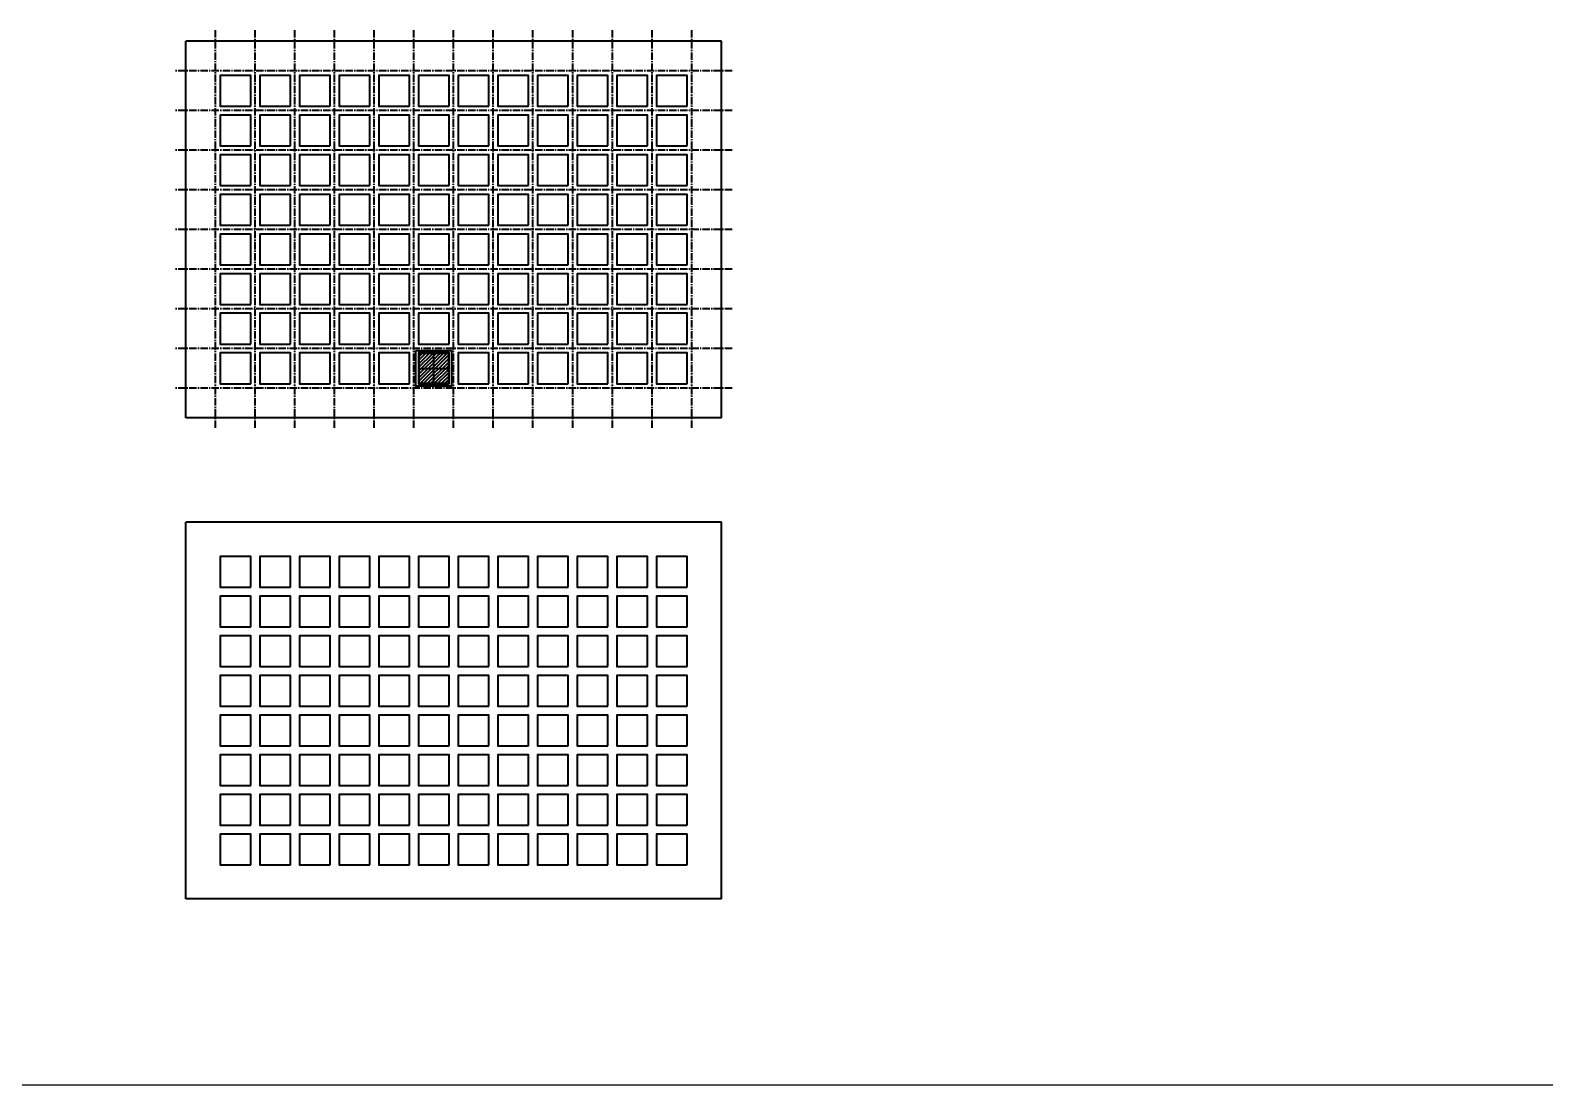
# Model space of a CAD drawing. Header units: millimetres. Extents: x -4815 to 20749, y -4662 to 5111.
# Drawn here: x 5084 to 6610, y 0 to 1064 of the extents above; entities that cross this region are included whole.
import ezdxf

# ---------------------------------------------------------------- set-up
doc = ezdxf.new("R2010")
doc.units = ezdxf.units.MM
doc.header["$LTSCALE"] = 10
doc.header["$MEASUREMENT"] = 0
doc.linetypes.add('CENTER2', pattern=[1.125, 0.75, -0.125, 0.125, -0.125])
for name, color, linetype in [('A-ANNO-CNTR', 10, 'CENTER2'), ('A-DETL-___1', 1, 'Continuous'), ('A-DETL-_H40', 252, 'Continuous')]:
    doc.layers.add(name, color=color, linetype=linetype)

msp = doc.modelspace()

# ---------------------------------------------------------------- hatches: boundary and pattern name
at = {"layer": 'A-DETL-_H40', "lineweight": 40, "transparency": 33554687}
h = msp.add_hatch(dxfattribs=at)
h.set_pattern_fill('ANSI31', color=256, scale=20)
h.paths.add_polyline_path([(5505.5, 737.6), (5475.5, 737.6), (5475.5, 707.6), (5505.5, 707.6)])

# ---------------------------------------------------------------- linework, layer by layer
msp.add_line((1377.2, 0), (20749, 0))
at = {"layer": 'A-ANNO-CNTR', "color": 8, "lineweight": 40, "transparency": 33554687}
for p, q in [((5270.5, 662.6), (5270.5, 1063.6)), ((5310.5, 662.6), (5310.5, 1063.6)), ((5350.5, 662.6), (5350.5, 1063.6)), ((5390.5, 662.6), (5390.5, 1063.6)), ((5430.5, 662.6), (5430.5, 1063.6)), ((5470.5, 662.6), (5470.5, 1063.6)), ((5510.5, 662.6), (5510.5, 1063.6)), ((5550.5, 662.6), (5550.5, 1063.6)), ((5590.5, 662.6), (5590.5, 1063.6)), ((5630.5, 662.6), (5630.5, 1063.6)), ((5670.5, 662.6), (5670.5, 1063.6)), ((5710.5, 662.6), (5710.5, 1063.6)), ((5750.5, 662.6), (5750.5, 1063.6)), ((5791.4, 1022.6), (5229.5, 1022.6)), ((5791.4, 982.6), (5229.5, 982.6)), ((5791.4, 942.6), (5229.5, 942.6)), ((5791.4, 902.6), (5229.5, 902.6)), ((5791.4, 862.6), (5229.5, 862.6)), ((5791.4, 822.6), (5229.5, 822.6)), ((5791.4, 782.6), (5229.5, 782.6)), ((5791.4, 742.6), (5229.5, 742.6)), ((5791.4, 702.6), (5229.5, 702.6))]:
    msp.add_line(p, q, dxfattribs=at)
at = {"layer": 'A-DETL-___1', "lineweight": 40, "transparency": 33554687}
for p, q in [((5780.5, 1052.6), (5240.5, 1052.6)), ((5240.5, 672.6), (5240.5, 1052.6)), ((5780.5, 672.6), (5780.5, 1052.6)), ((5780.5, 672.6), (5240.5, 672.6)), ((5780.5, 567.4), (5240.5, 567.4)), ((5240.5, 187.4), (5240.5, 567.4)), ((5780.5, 187.4), (5780.5, 567.4)), ((5780.5, 187.4), (5240.5, 187.4))]:
    msp.add_line(p, q, dxfattribs=at)
for points in [[(5306, 987.1), (5306, 1018.1), (5275, 1018.1), (5275, 987.1)], [(5346, 987.1), (5346, 1018.1), (5315, 1018.1), (5315, 987.1)], [(5386, 987.1), (5386, 1018.1), (5355, 1018.1), (5355, 987.1)], [(5426, 987.1), (5426, 1018.1), (5395, 1018.1), (5395, 987.1)], [(5466, 987.1), (5466, 1018.1), (5435, 1018.1), (5435, 987.1)], [(5506, 987.1), (5506, 1018.1), (5475, 1018.1), (5475, 987.1)], [(5546, 987.1), (5546, 1018.1), (5515, 1018.1), (5515, 987.1)], [(5586, 987.1), (5586, 1018.1), (5555, 1018.1), (5555, 987.1)], [(5626, 987.1), (5626, 1018.1), (5595, 1018.1), (5595, 987.1)], [(5666, 987.1), (5666, 1018.1), (5635, 1018.1), (5635, 987.1)], [(5706, 987.1), (5706, 1018.1), (5675, 1018.1), (5675, 987.1)], [(5746, 987.1), (5746, 1018.1), (5715, 1018.1), (5715, 987.1)], [(5306, 947.1), (5306, 978.1), (5275, 978.1), (5275, 947.1)], [(5346, 947.1), (5346, 978.1), (5315, 978.1), (5315, 947.1)], [(5386, 947.1), (5386, 978.1), (5355, 978.1), (5355, 947.1)], [(5426, 947.1), (5426, 978.1), (5395, 978.1), (5395, 947.1)], [(5466, 947.1), (5466, 978.1), (5435, 978.1), (5435, 947.1)], [(5506, 947.1), (5506, 978.1), (5475, 978.1), (5475, 947.1)], [(5546, 947.1), (5546, 978.1), (5515, 978.1), (5515, 947.1)], [(5586, 947.1), (5586, 978.1), (5555, 978.1), (5555, 947.1)], [(5626, 947.1), (5626, 978.1), (5595, 978.1), (5595, 947.1)], [(5666, 947.1), (5666, 978.1), (5635, 978.1), (5635, 947.1)], [(5706, 947.1), (5706, 978.1), (5675, 978.1), (5675, 947.1)], [(5746, 947.1), (5746, 978.1), (5715, 978.1), (5715, 947.1)], [(5306, 907.1), (5306, 938.1), (5275, 938.1), (5275, 907.1)], [(5346, 907.1), (5346, 938.1), (5315, 938.1), (5315, 907.1)], [(5386, 907.1), (5386, 938.1), (5355, 938.1), (5355, 907.1)], [(5426, 907.1), (5426, 938.1), (5395, 938.1), (5395, 907.1)], [(5466, 907.1), (5466, 938.1), (5435, 938.1), (5435, 907.1)], [(5506, 907.1), (5506, 938.1), (5475, 938.1), (5475, 907.1)], [(5546, 907.1), (5546, 938.1), (5515, 938.1), (5515, 907.1)], [(5586, 907.1), (5586, 938.1), (5555, 938.1), (5555, 907.1)], [(5626, 907.1), (5626, 938.1), (5595, 938.1), (5595, 907.1)], [(5666, 907.1), (5666, 938.1), (5635, 938.1), (5635, 907.1)], [(5706, 907.1), (5706, 938.1), (5675, 938.1), (5675, 907.1)], [(5746, 907.1), (5746, 938.1), (5715, 938.1), (5715, 907.1)], [(5306, 867.1), (5306, 898.1), (5275, 898.1), (5275, 867.1)], [(5346, 867.1), (5346, 898.1), (5315, 898.1), (5315, 867.1)], [(5386, 867.1), (5386, 898.1), (5355, 898.1), (5355, 867.1)], [(5426, 867.1), (5426, 898.1), (5395, 898.1), (5395, 867.1)], [(5466, 867.1), (5466, 898.1), (5435, 898.1), (5435, 867.1)], [(5506, 867.1), (5506, 898.1), (5475, 898.1), (5475, 867.1)], [(5546, 867.1), (5546, 898.1), (5515, 898.1), (5515, 867.1)], [(5586, 867.1), (5586, 898.1), (5555, 898.1), (5555, 867.1)], [(5626, 867.1), (5626, 898.1), (5595, 898.1), (5595, 867.1)], [(5666, 867.1), (5666, 898.1), (5635, 898.1), (5635, 867.1)], [(5706, 867.1), (5706, 898.1), (5675, 898.1), (5675, 867.1)], [(5746, 867.1), (5746, 898.1), (5715, 898.1), (5715, 867.1)], [(5306, 827.1), (5306, 858.1), (5275, 858.1), (5275, 827.1)], [(5346, 827.1), (5346, 858.1), (5315, 858.1), (5315, 827.1)], [(5386, 827.1), (5386, 858.1), (5355, 858.1), (5355, 827.1)], [(5426, 827.1), (5426, 858.1), (5395, 858.1), (5395, 827.1)], [(5466, 827.1), (5466, 858.1), (5435, 858.1), (5435, 827.1)], [(5506, 827.1), (5506, 858.1), (5475, 858.1), (5475, 827.1)], [(5546, 827.1), (5546, 858.1), (5515, 858.1), (5515, 827.1)], [(5586, 827.1), (5586, 858.1), (5555, 858.1), (5555, 827.1)], [(5626, 827.1), (5626, 858.1), (5595, 858.1), (5595, 827.1)], [(5666, 827.1), (5666, 858.1), (5635, 858.1), (5635, 827.1)], [(5706, 827.1), (5706, 858.1), (5675, 858.1), (5675, 827.1)], [(5746, 827.1), (5746, 858.1), (5715, 858.1), (5715, 827.1)], [(5306, 787.1), (5306, 818.1), (5275, 818.1), (5275, 787.1)], [(5346, 787.1), (5346, 818.1), (5315, 818.1), (5315, 787.1)], [(5386, 787.1), (5386, 818.1), (5355, 818.1), (5355, 787.1)], [(5426, 787.1), (5426, 818.1), (5395, 818.1), (5395, 787.1)], [(5466, 787.1), (5466, 818.1), (5435, 818.1), (5435, 787.1)], [(5506, 787.1), (5506, 818.1), (5475, 818.1), (5475, 787.1)], [(5546, 787.1), (5546, 818.1), (5515, 818.1), (5515, 787.1)], [(5586, 787.1), (5586, 818.1), (5555, 818.1), (5555, 787.1)], [(5626, 787.1), (5626, 818.1), (5595, 818.1), (5595, 787.1)], [(5666, 787.1), (5666, 818.1), (5635, 818.1), (5635, 787.1)], [(5706, 787.1), (5706, 818.1), (5675, 818.1), (5675, 787.1)], [(5746, 787.1), (5746, 818.1), (5715, 818.1), (5715, 787.1)], [(5306, 747.1), (5306, 778.1), (5275, 778.1), (5275, 747.1)], [(5346, 747.1), (5346, 778.1), (5315, 778.1), (5315, 747.1)], [(5386, 747.1), (5386, 778.1), (5355, 778.1), (5355, 747.1)], [(5426, 747.1), (5426, 778.1), (5395, 778.1), (5395, 747.1)], [(5466, 747.1), (5466, 778.1), (5435, 778.1), (5435, 747.1)], [(5506, 747.1), (5506, 778.1), (5475, 778.1), (5475, 747.1)], [(5546, 747.1), (5546, 778.1), (5515, 778.1), (5515, 747.1)], [(5586, 747.1), (5586, 778.1), (5555, 778.1), (5555, 747.1)], [(5626, 747.1), (5626, 778.1), (5595, 778.1), (5595, 747.1)], [(5666, 747.1), (5666, 778.1), (5635, 778.1), (5635, 747.1)], [(5706, 747.1), (5706, 778.1), (5675, 778.1), (5675, 747.1)], [(5746, 747.1), (5746, 778.1), (5715, 778.1), (5715, 747.1)], [(5306, 707.1), (5306, 738.1), (5275, 738.1), (5275, 707.1)], [(5346, 707.1), (5346, 738.1), (5315, 738.1), (5315, 707.1)], [(5386, 707.1), (5386, 738.1), (5355, 738.1), (5355, 707.1)], [(5426, 707.1), (5426, 738.1), (5395, 738.1), (5395, 707.1)], [(5466, 707.1), (5466, 738.1), (5435, 738.1), (5435, 707.1)], [(5506, 707.1), (5506, 738.1), (5475, 738.1), (5475, 707.1)], [(5546, 707.1), (5546, 738.1), (5515, 738.1), (5515, 707.1)], [(5586, 707.1), (5586, 738.1), (5555, 738.1), (5555, 707.1)], [(5626, 707.1), (5626, 738.1), (5595, 738.1), (5595, 707.1)], [(5666, 707.1), (5666, 738.1), (5635, 738.1), (5635, 707.1)], [(5706, 707.1), (5706, 738.1), (5675, 738.1), (5675, 707.1)], [(5746, 707.1), (5746, 738.1), (5715, 738.1), (5715, 707.1)], [(5306, 501.9), (5306, 532.9), (5275, 532.9), (5275, 501.9)], [(5346, 501.9), (5346, 532.9), (5315, 532.9), (5315, 501.9)], [(5386, 501.9), (5386, 532.9), (5355, 532.9), (5355, 501.9)], [(5426, 501.9), (5426, 532.9), (5395, 532.9), (5395, 501.9)], [(5466, 501.9), (5466, 532.9), (5435, 532.9), (5435, 501.9)], [(5506, 501.9), (5506, 532.9), (5475, 532.9), (5475, 501.9)], [(5546, 501.9), (5546, 532.9), (5515, 532.9), (5515, 501.9)], [(5586, 501.9), (5586, 532.9), (5555, 532.9), (5555, 501.9)], [(5626, 501.9), (5626, 532.9), (5595, 532.9), (5595, 501.9)], [(5666, 501.9), (5666, 532.9), (5635, 532.9), (5635, 501.9)], [(5706, 501.9), (5706, 532.9), (5675, 532.9), (5675, 501.9)], [(5746, 501.9), (5746, 532.9), (5715, 532.9), (5715, 501.9)], [(5306, 461.9), (5306, 492.9), (5275, 492.9), (5275, 461.9)], [(5346, 461.9), (5346, 492.9), (5315, 492.9), (5315, 461.9)], [(5386, 461.9), (5386, 492.9), (5355, 492.9), (5355, 461.9)], [(5426, 461.9), (5426, 492.9), (5395, 492.9), (5395, 461.9)], [(5466, 461.9), (5466, 492.9), (5435, 492.9), (5435, 461.9)], [(5506, 461.9), (5506, 492.9), (5475, 492.9), (5475, 461.9)], [(5546, 461.9), (5546, 492.9), (5515, 492.9), (5515, 461.9)], [(5586, 461.9), (5586, 492.9), (5555, 492.9), (5555, 461.9)], [(5626, 461.9), (5626, 492.9), (5595, 492.9), (5595, 461.9)], [(5666, 461.9), (5666, 492.9), (5635, 492.9), (5635, 461.9)], [(5706, 461.9), (5706, 492.9), (5675, 492.9), (5675, 461.9)], [(5746, 461.9), (5746, 492.9), (5715, 492.9), (5715, 461.9)], [(5306, 421.9), (5306, 452.9), (5275, 452.9), (5275, 421.9)], [(5346, 421.9), (5346, 452.9), (5315, 452.9), (5315, 421.9)], [(5386, 421.9), (5386, 452.9), (5355, 452.9), (5355, 421.9)], [(5426, 421.9), (5426, 452.9), (5395, 452.9), (5395, 421.9)], [(5466, 421.9), (5466, 452.9), (5435, 452.9), (5435, 421.9)], [(5506, 421.9), (5506, 452.9), (5475, 452.9), (5475, 421.9)], [(5546, 421.9), (5546, 452.9), (5515, 452.9), (5515, 421.9)], [(5586, 421.9), (5586, 452.9), (5555, 452.9), (5555, 421.9)], [(5626, 421.9), (5626, 452.9), (5595, 452.9), (5595, 421.9)], [(5666, 421.9), (5666, 452.9), (5635, 452.9), (5635, 421.9)], [(5706, 421.9), (5706, 452.9), (5675, 452.9), (5675, 421.9)], [(5746, 421.9), (5746, 452.9), (5715, 452.9), (5715, 421.9)], [(5306, 381.9), (5306, 412.9), (5275, 412.9), (5275, 381.9)], [(5346, 381.9), (5346, 412.9), (5315, 412.9), (5315, 381.9)], [(5386, 381.9), (5386, 412.9), (5355, 412.9), (5355, 381.9)], [(5426, 381.9), (5426, 412.9), (5395, 412.9), (5395, 381.9)], [(5466, 381.9), (5466, 412.9), (5435, 412.9), (5435, 381.9)], [(5506, 381.9), (5506, 412.9), (5475, 412.9), (5475, 381.9)], [(5546, 381.9), (5546, 412.9), (5515, 412.9), (5515, 381.9)], [(5586, 381.9), (5586, 412.9), (5555, 412.9), (5555, 381.9)], [(5626, 381.9), (5626, 412.9), (5595, 412.9), (5595, 381.9)], [(5666, 381.9), (5666, 412.9), (5635, 412.9), (5635, 381.9)], [(5706, 381.9), (5706, 412.9), (5675, 412.9), (5675, 381.9)], [(5746, 381.9), (5746, 412.9), (5715, 412.9), (5715, 381.9)], [(5306, 341.9), (5306, 372.9), (5275, 372.9), (5275, 341.9)], [(5346, 341.9), (5346, 372.9), (5315, 372.9), (5315, 341.9)], [(5386, 341.9), (5386, 372.9), (5355, 372.9), (5355, 341.9)], [(5426, 341.9), (5426, 372.9), (5395, 372.9), (5395, 341.9)], [(5466, 341.9), (5466, 372.9), (5435, 372.9), (5435, 341.9)], [(5506, 341.9), (5506, 372.9), (5475, 372.9), (5475, 341.9)], [(5546, 341.9), (5546, 372.9), (5515, 372.9), (5515, 341.9)], [(5586, 341.9), (5586, 372.9), (5555, 372.9), (5555, 341.9)], [(5626, 341.9), (5626, 372.9), (5595, 372.9), (5595, 341.9)], [(5666, 341.9), (5666, 372.9), (5635, 372.9), (5635, 341.9)], [(5706, 341.9), (5706, 372.9), (5675, 372.9), (5675, 341.9)], [(5746, 341.9), (5746, 372.9), (5715, 372.9), (5715, 341.9)], [(5306, 301.9), (5306, 332.9), (5275, 332.9), (5275, 301.9)], [(5346, 301.9), (5346, 332.9), (5315, 332.9), (5315, 301.9)], [(5386, 301.9), (5386, 332.9), (5355, 332.9), (5355, 301.9)], [(5426, 301.9), (5426, 332.9), (5395, 332.9), (5395, 301.9)], [(5466, 301.9), (5466, 332.9), (5435, 332.9), (5435, 301.9)], [(5506, 301.9), (5506, 332.9), (5475, 332.9), (5475, 301.9)], [(5546, 301.9), (5546, 332.9), (5515, 332.9), (5515, 301.9)], [(5586, 301.9), (5586, 332.9), (5555, 332.9), (5555, 301.9)], [(5626, 301.9), (5626, 332.9), (5595, 332.9), (5595, 301.9)], [(5666, 301.9), (5666, 332.9), (5635, 332.9), (5635, 301.9)], [(5706, 301.9), (5706, 332.9), (5675, 332.9), (5675, 301.9)], [(5746, 301.9), (5746, 332.9), (5715, 332.9), (5715, 301.9)], [(5306, 261.9), (5306, 292.9), (5275, 292.9), (5275, 261.9)], [(5346, 261.9), (5346, 292.9), (5315, 292.9), (5315, 261.9)], [(5386, 261.9), (5386, 292.9), (5355, 292.9), (5355, 261.9)], [(5426, 261.9), (5426, 292.9), (5395, 292.9), (5395, 261.9)], [(5466, 261.9), (5466, 292.9), (5435, 292.9), (5435, 261.9)], [(5506, 261.9), (5506, 292.9), (5475, 292.9), (5475, 261.9)], [(5546, 261.9), (5546, 292.9), (5515, 292.9), (5515, 261.9)], [(5586, 261.9), (5586, 292.9), (5555, 292.9), (5555, 261.9)], [(5626, 261.9), (5626, 292.9), (5595, 292.9), (5595, 261.9)], [(5666, 261.9), (5666, 292.9), (5635, 292.9), (5635, 261.9)], [(5706, 261.9), (5706, 292.9), (5675, 292.9), (5675, 261.9)], [(5746, 261.9), (5746, 292.9), (5715, 292.9), (5715, 261.9)], [(5306, 221.9), (5306, 252.9), (5275, 252.9), (5275, 221.9)], [(5346, 221.9), (5346, 252.9), (5315, 252.9), (5315, 221.9)], [(5386, 221.9), (5386, 252.9), (5355, 252.9), (5355, 221.9)], [(5426, 221.9), (5426, 252.9), (5395, 252.9), (5395, 221.9)], [(5466, 221.9), (5466, 252.9), (5435, 252.9), (5435, 221.9)], [(5506, 221.9), (5506, 252.9), (5475, 252.9), (5475, 221.9)], [(5546, 221.9), (5546, 252.9), (5515, 252.9), (5515, 221.9)], [(5586, 221.9), (5586, 252.9), (5555, 252.9), (5555, 221.9)], [(5626, 221.9), (5626, 252.9), (5595, 252.9), (5595, 221.9)], [(5666, 221.9), (5666, 252.9), (5635, 252.9), (5635, 221.9)], [(5706, 221.9), (5706, 252.9), (5675, 252.9), (5675, 221.9)], [(5746, 221.9), (5746, 252.9), (5715, 252.9), (5715, 221.9)]]:
    msp.add_lwpolyline(points, close=True, dxfattribs=at)
at = {"layer": 'A-DETL-_H40', "lineweight": 40, "transparency": 33554687}
msp.add_lwpolyline([(5505.5, 707.6), (5505.5, 737.6), (5475.5, 737.6), (5475.5, 707.6)], close=True, dxfattribs=at)
at = {"layer": 'Defpoints', "lineweight": 40, "transparency": 33554687}
for p, q in [((5490.5, 707.6), (5490.5, 737.6)), ((5475.5, 722.6), (5505.5, 722.6))]:
    msp.add_line(p, q, dxfattribs=at)
msp.add_lwpolyline([(5472.5, 740.6), (5508.5, 740.6), (5508.5, 704.6), (5472.5, 704.6)], close=True, dxfattribs=at)

doc.saveas('drawing.dxf')
